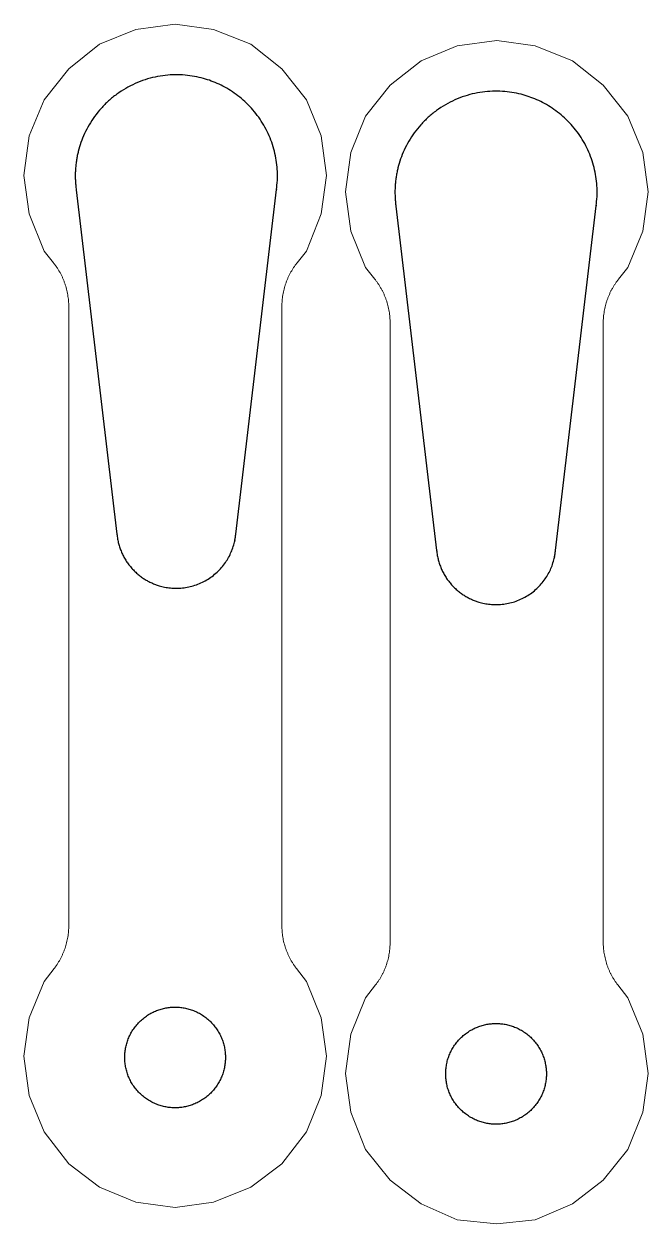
# Model space of a CAD drawing. Header units: millimetres. Extents: x -187.3 to -162.5, y 23.4 to 71.1.
import ezdxf

# ---------------------------------------------------------------- set-up
doc = ezdxf.new("R2010")
doc.units = ezdxf.units.MM
doc.header["$MEASUREMENT"] = 0
doc.layers.add('辅助线', color=7, linetype='Continuous', true_color=0x000000)

msp = doc.modelspace()

# ---------------------------------------------------------------- linework, layer by layer
at = {"layer": '辅助线', "color": 18, "lineweight": 0, "true_color": 0x000000}
for points in [[(-176.488, 61.578), (-176.118, 62.045), (-175.526, 63.526), (-175.313, 65.05), (-175.526, 66.617), (-176.118, 68.057), (-177.092, 69.283), (-178.32, 70.258), (-179.802, 70.85), (-181.326, 71.062), (-182.891, 70.85)], [(-182.891, 70.85), (-184.331, 70.258), (-185.559, 69.283), (-186.532, 68.057), (-187.125, 66.617), (-187.337, 65.05), (-187.125, 63.526), (-186.532, 62.045), (-186.162, 61.578)], [(-167.035, 70.197), (-168.558, 70.409), (-170.125, 70.197), (-171.565, 69.604), (-172.792, 68.63), (-173.766, 67.404), (-174.358, 65.964), (-174.571, 64.397), (-174.358, 62.831), (-173.766, 61.391), (-173.396, 60.925)], [(-163.721, 60.925), (-163.352, 61.391), (-162.759, 62.831), (-162.547, 64.397), (-162.759, 65.964), (-163.352, 67.404), (-164.325, 68.63), (-165.553, 69.604), (-167.035, 70.197)], [(-185.559, 59.845), (-185.559, 35.263)], [(-177.092, 35.264), (-177.092, 59.844)], [(-172.792, 59.191), (-172.792, 34.61)], [(-164.325, 34.609), (-164.325, 59.192)], [(-186.134, 33.566), (-186.532, 33.046), (-187.125, 31.608), (-187.337, 30.084), (-187.125, 28.517), (-186.532, 27.078), (-185.559, 25.808), (-184.331, 24.876), (-182.891, 24.284), (-181.326, 24.071), (-179.802, 24.284), (-178.32, 24.876), (-177.092, 25.808), (-176.118, 27.078), (-175.526, 28.517), (-175.313, 30.084), (-175.526, 31.608), (-176.118, 33.046), (-176.516, 33.566)], [(-173.367, 32.913), (-173.766, 32.393), (-174.358, 30.955), (-174.571, 29.388), (-174.358, 27.864), (-173.766, 26.382), (-172.792, 25.154), (-171.565, 24.223), (-170.125, 23.588), (-168.558, 23.418), (-167.035, 23.588), (-165.553, 24.223), (-164.325, 25.154), (-163.352, 26.382), (-162.759, 27.864), (-162.547, 29.388), (-162.759, 30.955), (-163.352, 32.393), (-163.75, 32.913)]]:
    msp.add_lwpolyline(points, dxfattribs=at)
at = {"layer": '辅助线'}
for points in [[(-185.263, 64.483), (-183.644, 50.808)], [(-178.924, 50.802), (-177.304, 64.494)], [(-166.224, 50.152), (-164.604, 63.844)], [(-172.563, 63.833), (-170.944, 50.158)]]:
    msp.add_lwpolyline(points, dxfattribs=at)
for points, weights, knots in [([(-177.304, 64.494), (-177.3, 64.526), (-176.881, 68.069), (-180.31, 68.926), (-184.206, 69.9), (-185.18, 66.004)], [0.958476155202, 0.955757042578, 0.732807818813, 1, 0.707106781187, 1], [13.45039, 13.45039, 13.45039, 13.521424, 19.429675, 19.429675, 25.906237, 25.906237, 25.906237]), ([(-164.604, 63.844), (-164.6, 63.876), (-164.181, 67.419), (-167.61, 68.276), (-171.506, 69.25), (-172.48, 65.354)], [0.958476155202, 0.955757042578, 0.732807818813, 1, 0.707106781187, 1], [13.45039, 13.45039, 13.45039, 13.521424, 19.429675, 19.429675, 25.906237, 25.906237, 25.906237]), ([(-185.18, 66.004), (-185.358, 65.29), (-185.267, 64.521), (-185.263, 64.483)], [1, 0.9293983156, 0.891034923121, 0.8893186145], [0, 0, 0, 1.561176, 1.637973, 1.637973, 1.637973]), ([(-172.48, 65.354), (-172.658, 64.64), (-172.567, 63.871), (-172.563, 63.833)], [1, 0.9293983156, 0.891034923121, 0.8893186145], [0, 0, 0, 1.561176, 1.637973, 1.637973, 1.637973]), ([(-183.644, 50.808), (-183.641, 50.78), (-183.446, 49.127), (-181.859, 48.731), (-179.559, 48.156), (-178.984, 50.455), (-178.947, 50.602), (-178.927, 50.777), (-178.924, 50.802)], [0.897536454759, 0.895118564958, 0.777708465586, 1, 0.707106781187, 1, 0.974298962373, 0.949666586488, 0.946343766282], [1.463596, 1.463596, 1.463596, 1.561156, 6.476555, 6.476555, 12.953127, 12.953127, 13.521439, 13.613745, 13.613745, 13.613745]), ([(-170.944, 50.158), (-170.941, 50.13), (-170.746, 48.477), (-169.159, 48.081), (-166.859, 47.506), (-166.284, 49.805), (-166.247, 49.952), (-166.227, 50.127), (-166.224, 50.152)], [0.897536454759, 0.895118564958, 0.777708465586, 1, 0.707106781187, 1, 0.974298962373, 0.949666586488, 0.946343766282], [1.463596, 1.463596, 1.463596, 1.561156, 6.476555, 6.476555, 12.953127, 12.953127, 13.521439, 13.613745, 13.613745, 13.613745]), ([(-183.334, 30.03), (-183.334, 28.03), (-181.334, 28.03), (-179.334, 28.03), (-179.334, 30.03), (-179.334, 32.03), (-181.334, 32.03), (-183.334, 32.03), (-183.334, 30.03)], [1, 0.707106781187, 1, 0.707106781187, 1, 0.707106781187, 1, 0.707106781187, 1], [0, 0, 0, 3.141593, 3.141593, 6.283185, 6.283185, 9.424778, 9.424778, 12.566371, 12.566371, 12.566371]), ([(-170.584, 29.38), (-170.584, 27.38), (-168.584, 27.38), (-166.584, 27.38), (-166.584, 29.38), (-166.584, 31.38), (-168.584, 31.38), (-170.584, 31.38), (-170.584, 29.38)], [1, 0.707106781187, 1, 0.707106781187, 1, 0.707106781187, 1, 0.707106781187, 1], [0, 0, 0, 3.141593, 3.141593, 6.283185, 6.283185, 9.424778, 9.424778, 12.566371, 12.566371, 12.566371])]:
    msp.add_rational_spline(points, weights, degree=2, knots=knots, dxfattribs=at)
at = {"layer": '辅助线', "color": 18, "lineweight": 0, "true_color": 0x000000}
for points, weights in [([(-186.162, 61.578), (-185.559, 60.817), (-185.559, 59.845)], [1, 0.944405574217, 1]), ([(-177.092, 59.844), (-177.092, 60.817), (-176.488, 61.578)], [1, 0.944289529121, 1]), ([(-173.396, 60.925), (-172.792, 60.164), (-172.792, 59.191)], [1, 0.944295522815, 1]), ([(-164.325, 59.192), (-164.325, 60.164), (-163.721, 60.925)], [1, 0.944382580973, 1]), ([(-185.559, 35.263), (-185.559, 34.317), (-186.134, 33.566)], [1, 0.947096161853, 1]), ([(-176.516, 33.566), (-177.092, 34.317), (-177.092, 35.264)], [1, 0.946983821315, 1]), ([(-172.792, 34.61), (-172.792, 33.664), (-173.367, 32.913)], [1, 0.946990372567, 1]), ([(-163.75, 32.913), (-164.325, 33.664), (-164.325, 34.609)], [1, 0.947074651145, 1])]:
    msp.add_rational_spline(points, weights, degree=2, dxfattribs=at)

doc.saveas('drawing.dxf')
